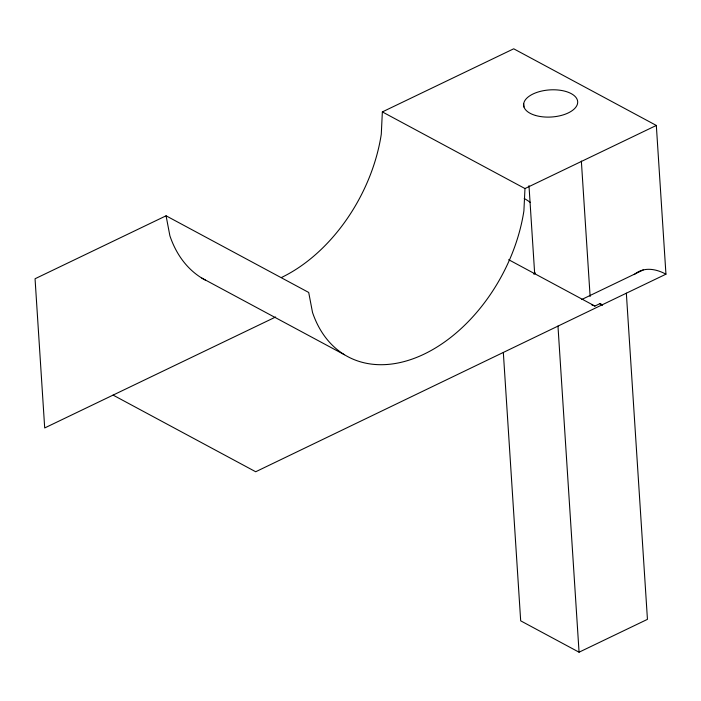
<?xml version="1.0" encoding="UTF-8"?>
<svg xmlns="http://www.w3.org/2000/svg" width="701" height="701" viewBox="0 0 701 701"><rect width="100%" height="100%" fill="white"/><g stroke="black" fill="none" stroke-linecap="round" stroke-linejoin="round"><path stroke-width="1.05" d="M591.837 304.926L594.912 306.057L599.793 303.708L602.457 304.681L665.95 274.179L656.329 125.444L513.71 48.798L382.352 111.906L381.283 134.224A144.467 97.404 -61.7 0 1 281.565 277.447M656.329 125.444L524.979 188.551L523.901 210.87A144.467 97.404 -61.7 0 1 424.184 354.093A144.467 97.404 -61.7 0 1 312.515 312.427L308.703 292.457L166.076 215.803L35.05 278.753L44.698 427.952L275.651 317.001M533.505 273.96L535.459 273.013M581.699 299.52L643.238 269.955M602.457 304.681L255.699 471.755L113.08 395.101M503.336 352.542L520.685 620.832L579.061 652.202L647.444 619.351L626.343 293.184M382.352 111.906L524.979 188.551M599.793 303.708L602.483 305.154M508.654 259.694L594.912 306.057M201.827 278.087L344.445 354.732M166.076 215.803L169.887 235.781A144.467 97.404 -61.7 0 0 205.489 280.181M581.357 161.072L590.119 296.505M557.97 326.035L579.061 652.202M523.691 103.722L523.901 106.999M528.983 185.642L534.705 274.117M524.208 198.471A70.932 38.45 64.3 0 1 530.28 202.387M634.239 274.582A71.476 38.748 64.3 0 1 665.95 274.179M535.398 115.42A27.085 13.582 -3.7 0 0 577.615 103.178A27.085 13.582 -3.7 0 0 538.946 91.752A27.085 13.582 -3.7 0 0 535.398 115.42"/></g></svg>
